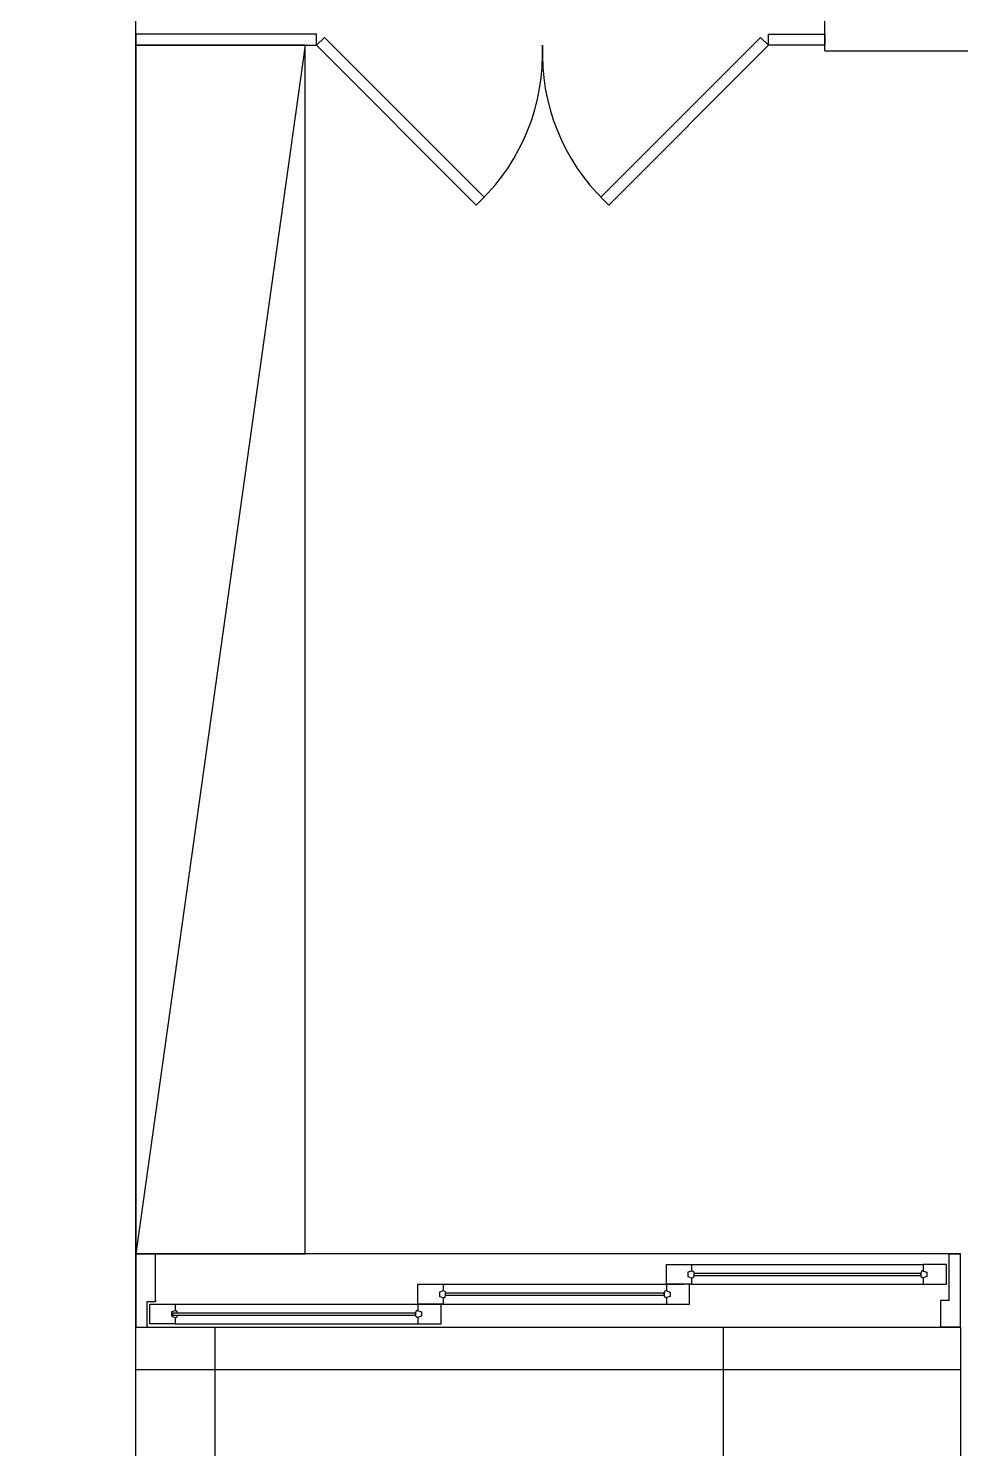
# Model space of a CAD drawing. Header units: inches. Extents: x 4374 to 164780, y 597 to 50243.
# Drawn here: x 118866 to 120516, y 26922 to 29437 of the extents above; entities that cross this region are included whole.
import ezdxf

# ---------------------------------------------------------------- set-up
doc = ezdxf.new("R2010")
doc.units = ezdxf.units.IN
doc.header["$LTSCALE"] = 50
doc.header["$MEASUREMENT"] = 0
for name, color, linetype in [('03-WAL NEW', 3, 'Continuous'), ('06-FUR', 6, 'Continuous'), ('Layer 1', 7, 'Continuous'), ('도면층2', 2, 'Continuous'), ('도면층8', 8, 'Continuous')]:
    doc.layers.add(name, color=color, linetype=linetype)

# ---------------------------------------------------------------- blocks, each defined once
blk = doc.blocks.new('GSTERT')
at = {"layer": '06-FUR', "color": 8}
for p, q in [((-39338.5, -14653.3), (-39658.5, -14653.3)), ((-39658.5, -14653.3), (-39658.5, -14673.3)), ((-39338.5, -14673.3), (-39338.5, -14653.3)), ((-39338.5, -14673.3), (-39324.3, -14659.2)), ((-39324.3, -14659.2), (-39041.5, -14942)), ((-38552.6, -14659.2), (-38835.4, -14942)), ((-38538.5, -14673.3), (-38552.6, -14659.2)), ((-38538.5, -14673.3), (-38538.5, -14653.3)), ((-38538.5, -14653.3), (-38438.5, -14653.3)), ((-38438.5, -14653.3), (-38438.5, -14673.3)), ((-39658.5, -14673.3), (-39338.5, -14673.3)), ((-39358.5, -14673.3), (-39658.5, -14673.3)), ((-39658.5, -14673.3), (-39658.5, -16813.3)), ((-39358.5, -14673.3), (-39658.5, -16813.3)), ((-39358.5, -16813.3), (-39358.5, -14673.3)), ((-39055.6, -14956.2), (-39338.5, -14673.3)), ((-38821.3, -14956.2), (-38538.5, -14673.3)), ((-38438.5, -14673.3), (-38538.5, -14673.3)), ((-39041.5, -14942), (-39055.6, -14956.2)), ((-38835.4, -14942), (-38821.3, -14956.2)), ((-39658.5, -16813.3), (-39358.5, -16813.3))]:
    blk.add_line(p, q, dxfattribs=at)
for centre, start, end in [((-39302.9, -14687.7), 314.2144, 2.2625), ((-38574.1, -14687.7), 177.7375, 225.7856)]:
    blk.add_arc(centre, 364.7, start, end, dxfattribs=at)
at = {"layer": 'Layer 1', "color": 8}
blk.add_lwpolyline([(-39658.5, -16943.3), (-38198.5, -16943.3), (-38198.5, -16813.3), (-39658.5, -16813.3)], close=True, dxfattribs=at)
at = {"layer": '도면층2', "color": 8}
for p, q in [((-39658.5, -17603.3), (-39658.5, -13013.3)), ((-38438.5, -14683.3), (-38438.5, -13013.3)), ((-38438.5, -14683.3), (-37998.5, -14683.3))]:
    blk.add_line(p, q, dxfattribs=at)
at = {"layer": '도면층8', "color": 8}
for p, q in [((-38198.5, -16813.3), (-39658.5, -16813.3)), ((-39623.4, -16813.3), (-39658.5, -16813.3)), ((-39658.5, -16813.3), (-39658.5, -16818.4)), ((-39658.5, -16818.4), (-39658.5, -16943.3)), ((-39623.4, -16897.7), (-39623.4, -16813.3)), ((-38218.8, -16895.3), (-38218.8, -16813.3)), ((-38218.8, -16813.3), (-38198.5, -16813.3)), ((-38718.9, -16832.3), (-38674.5, -16832.3)), ((-38718.9, -16867.4), (-38718.9, -16832.3)), ((-38674.5, -16844), (-38681, -16846.1)), ((-38681, -16846.1), (-38681, -16853.6)), ((-38674.5, -16832.3), (-38264.5, -16832.3)), ((-38674.5, -16832.3), (-38674.5, -16844)), ((-38674.5, -16843.1), (-38671.3, -16844.7)), ((-38671.3, -16844.7), (-38670.7, -16845.9)), ((-38670.7, -16845.9), (-38670, -16847.5)), ((-38670, -16852.2), (-38670, -16847.5)), ((-38670, -16847.5), (-38269, -16847.5)), ((-38268.3, -16845.9), (-38269, -16847.5)), ((-38269, -16847.5), (-38269, -16852.2)), ((-38269, -16852.2), (-38269, -16847.5)), ((-38267.7, -16844.7), (-38268.3, -16845.9)), ((-38264.5, -16843.1), (-38267.7, -16844.7)), ((-38223.6, -16832.3), (-38264.5, -16832.3)), ((-38264.5, -16832.3), (-38264.5, -16844)), ((-38264.5, -16844), (-38258, -16846.1)), ((-38258, -16846.1), (-38258, -16853.6)), ((-38223.6, -16867.4), (-38223.6, -16832.3)), ((-39158.9, -16867.4), (-39114.5, -16867.4)), ((-39158.9, -16902.5), (-39158.9, -16867.4)), ((-39114.5, -16867.4), (-38688.7, -16867.4)), ((-39114.5, -16867.4), (-39114.5, -16879.1)), ((-38678, -16867.4), (-38718.9, -16867.4)), ((-38718.9, -16867.4), (-38718.9, -16879.1)), ((-38674.5, -16867.4), (-38718.9, -16867.4)), ((-38681, -16853.6), (-38674.5, -16855.7)), ((-38678, -16902.5), (-38678, -16867.4)), ((-38674.5, -16856.6), (-38671.3, -16855)), ((-38674.5, -16855.7), (-38674.5, -16867.4)), ((-38674.5, -16867.4), (-38264.5, -16867.4)), ((-38671.3, -16855), (-38670.7, -16853.9)), ((-38670.7, -16853.9), (-38670, -16852.2)), ((-38269, -16852.2), (-38670, -16852.2)), ((-38268.3, -16853.9), (-38269, -16852.2)), ((-38267.7, -16855), (-38268.3, -16853.9)), ((-38264.5, -16856.6), (-38267.7, -16855)), ((-38258, -16853.6), (-38264.5, -16855.7)), ((-38264.5, -16855.7), (-38264.5, -16867.4)), ((-38264.5, -16867.4), (-38223.6, -16867.4)), ((-39638.1, -16943.3), (-39638.1, -16897.7)), ((-39638.1, -16897.7), (-39623.4, -16897.7)), ((-39623.4, -16895.3), (-39623.4, -16897.7)), ((-39114.5, -16879.1), (-39121, -16881.2)), ((-39121, -16881.2), (-39121, -16888.7)), ((-39121, -16888.7), (-39114.5, -16890.8)), ((-39114.5, -16878.2), (-39111.3, -16879.8)), ((-39114.5, -16891.7), (-39111.3, -16890.1)), ((-39114.5, -16890.8), (-39114.5, -16902.5)), ((-39111.3, -16879.8), (-39110.7, -16880.9)), ((-39111.3, -16890.1), (-39110.7, -16888.9)), ((-39110.7, -16880.9), (-39110, -16882.6)), ((-39110.7, -16888.9), (-39110, -16887.3)), ((-39110, -16887.3), (-39110, -16882.6)), ((-39110, -16882.6), (-38723.4, -16882.6)), ((-38723.4, -16887.3), (-39110, -16887.3)), ((-38722.7, -16880.9), (-38723.4, -16882.6)), ((-38723.4, -16882.6), (-38723.4, -16887.3)), ((-38723.4, -16887.3), (-38723.4, -16882.6)), ((-38722.7, -16888.9), (-38723.4, -16887.3)), ((-38722.1, -16879.8), (-38722.7, -16880.9)), ((-38722.1, -16890.1), (-38722.7, -16888.9)), ((-38718.9, -16878.2), (-38722.1, -16879.8)), ((-38718.9, -16891.7), (-38722.1, -16890.1)), ((-38718.9, -16879.1), (-38712.4, -16881.2)), ((-38712.4, -16888.7), (-38718.9, -16890.8)), ((-38718.9, -16890.8), (-38718.9, -16902.5)), ((-38712.4, -16881.2), (-38712.4, -16888.7)), ((-38233.5, -16943.3), (-38233.5, -16895.3)), ((-38233.5, -16895.3), (-38218.8, -16895.3)), ((-39633.4, -16902.5), (-39588.9, -16902.5)), ((-39633.4, -16937.6), (-39633.4, -16902.5)), ((-39588.9, -16914.2), (-39595.4, -16916.2)), ((-39595.4, -16916.2), (-39595.4, -16923.8)), ((-39595.4, -16923.8), (-39588.9, -16925.9)), ((-39593, -16922.4), (-39593, -16917.7)), ((-39593, -16917.7), (-39163.4, -16917.7)), ((-39163.4, -16922.4), (-39593, -16922.4)), ((-39588.9, -16902.5), (-39158.9, -16902.5)), ((-39588.9, -16902.5), (-39588.9, -16914.2)), ((-39588.9, -16913.2), (-39585.7, -16914.9)), ((-39588.9, -16926.8), (-39585.7, -16925.2)), ((-39588.9, -16925.9), (-39588.9, -16937.6)), ((-39585.7, -16914.9), (-39585.1, -16916)), ((-39585.7, -16925.2), (-39585.1, -16924)), ((-39585.1, -16916), (-39584.5, -16917.7)), ((-39585.1, -16924), (-39584.5, -16922.4)), ((-39162.7, -16916), (-39163.4, -16917.7)), ((-39163.4, -16917.7), (-39163.4, -16922.4)), ((-39163.4, -16922.4), (-39163.4, -16917.7)), ((-39162.7, -16924), (-39163.4, -16922.4)), ((-39162.1, -16914.9), (-39162.7, -16916)), ((-39162.1, -16925.2), (-39162.7, -16924)), ((-39158.9, -16913.2), (-39162.1, -16914.9)), ((-39158.9, -16926.8), (-39162.1, -16925.2)), ((-39118, -16902.5), (-39158.9, -16902.5)), ((-39158.9, -16902.5), (-39158.9, -16914.2)), ((-39158.9, -16902.5), (-38688.7, -16902.5)), ((-39114.5, -16902.5), (-39158.9, -16902.5)), ((-39158.9, -16914.2), (-39152.4, -16916.2)), ((-39152.4, -16923.8), (-39158.9, -16925.9)), ((-39158.9, -16925.9), (-39158.9, -16937.6)), ((-39152.4, -16916.2), (-39152.4, -16923.8)), ((-39118, -16937.6), (-39118, -16902.5)), ((-38718.9, -16902.5), (-38678, -16902.5)), ((-39658.5, -16943.3), (-39638.1, -16943.3)), ((-39638.1, -16943.3), (-38233.5, -16943.3)), ((-39588.9, -16937.6), (-39633.4, -16937.6)), ((-39588.9, -16937.6), (-39158.9, -16937.6)), ((-39158.9, -16937.6), (-39118, -16937.6)), ((-38198.5, -16943.3), (-38233.5, -16943.3))]:
    blk.add_line(p, q, dxfattribs=at)

msp = doc.modelspace()

# ---------------------------------------------------------------- hatches: boundary and pattern name
at = {"layer": '03-WAL NEW'}
h = msp.add_hatch(dxfattribs=at)
h.set_pattern_fill('_USER', color=8, scale=900, angle=90, pattern_type=0)
h.set_pattern_definition([(90, (120096.1, 21212), (-900, 6e-14), [])])
h.paths.add_polyline_path([(116446.1, 25617), (115126.1, 25617), (115126.1, 26922), (115434.1, 26922), (115434.1, 28077), (116134.1, 28077), (116134.1, 29767), (115784.1, 29767), (115784.1, 30632.1), (116884.1, 30632.1), (116884.1, 31282), (116988.1, 31282), (116988.1, 28347), (118156.1, 28347), (118156.1, 27177), (116476.1, 27177), (116476.1, 26577), (118856.1, 26577), (118856.1, 26477), (119056.1, 26477), (119056.1, 27137), (120516.1, 27137), (120516.1, 26477), (121736.1, 26477), (121736.1, 25467), (120096.1, 25467), (120096.1, 21212), (116446.1, 21212)])
h = msp.add_hatch(dxfattribs=at)
h.set_pattern_fill('_USER', color=8, scale=450, pattern_type=0)
h.set_pattern_definition([(0, (120096.06, 21211.97), (0, 450), [])])
h.paths.add_polyline_path([(116446.1, 25617), (115126.1, 25617), (115126.1, 26922), (115434.1, 26922), (115434.1, 28077), (116134.1, 28077), (116134.1, 29767), (115784.1, 29767), (115784.1, 30632.1), (116884.1, 30632.1), (116884.1, 31282), (116988.1, 31282), (116988.1, 28347), (118156.1, 28347), (118156.1, 27177), (116476.1, 27177), (116476.1, 26577), (118856.1, 26577), (118856.1, 26477), (119056.1, 26477), (119056.1, 27137), (120516.1, 27137), (120516.1, 26477), (121736.1, 26477), (121736.1, 25467), (120096.1, 25467), (120096.1, 21212), (116446.1, 21212)])

# ---------------------------------------------------------------- linework, layer by layer
at = {"layer": '06-FUR'}
msp.add_lwpolyline([(119056.1, 26477), (119056.1, 27137), (120516.1, 27137), (120516.1, 26477)], dxfattribs=at)

# ---------------------------------------------------------------- block references
msp.add_blockref('GSTERT', (158714.5, 44080.3), dxfattribs=at)

doc.saveas('drawing.dxf')
